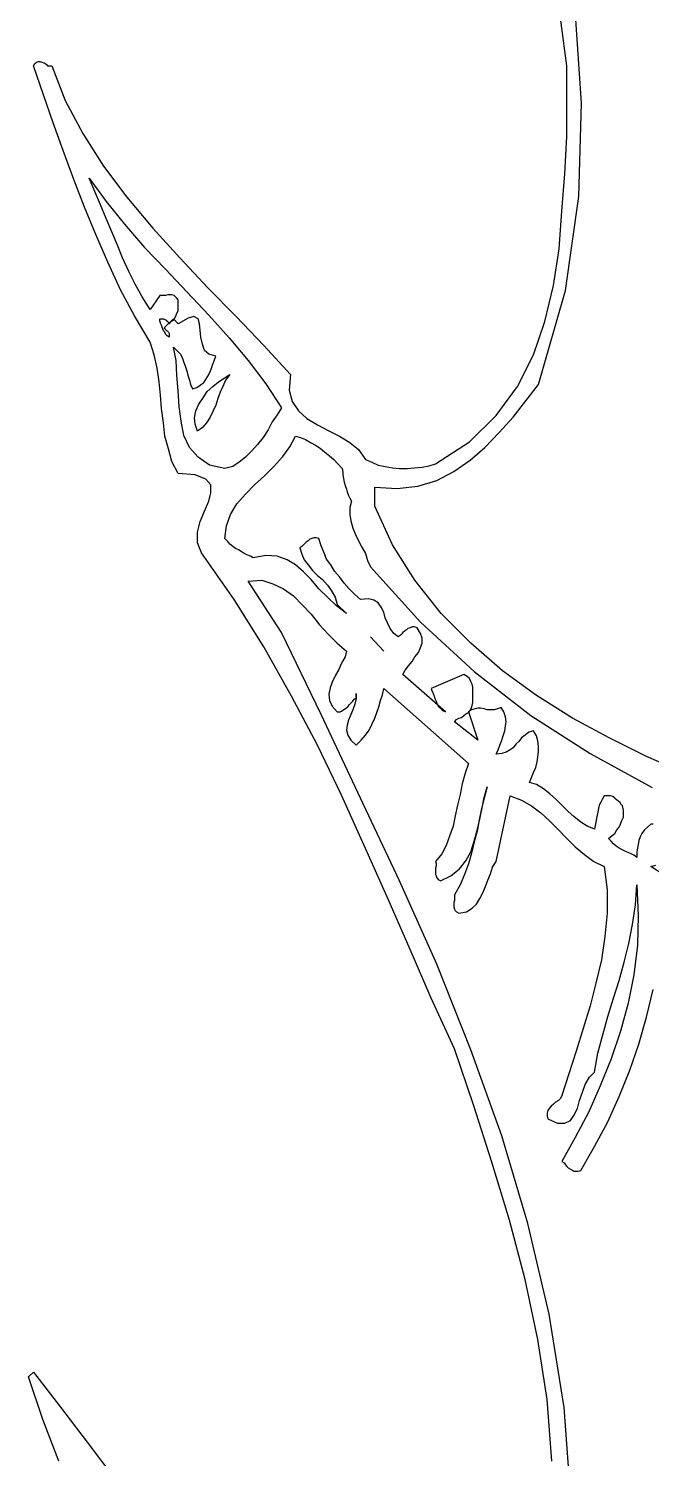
# Model space of a CAD drawing. Extents: x 0.06 to 7.13, y 0.03 to 9.11.
# Drawn here: x 0.059 to 0.941, y 3.659 to 5.681 of the extents above; entities that cross this region are included whole.
import ezdxf

# ---------------------------------------------------------------- set-up
doc = ezdxf.new("R2010")
doc.units = 0
doc.layers.add('1', color=7, linetype='Continuous')

msp = doc.modelspace()

# ---------------------------------------------------------------- linework, layer by layer
for points in [[(0.8, 3.655), (0.793, 3.742), (0.78, 3.827), (0.762, 3.912), (0.74, 3.996), (0.715, 4.078), (0.689, 4.159), (0.662, 4.238), (0.629, 4.31), (0.598, 4.382), (0.566, 4.454), (0.534, 4.526), (0.502, 4.597), (0.468, 4.668), (0.431, 4.737), (0.392, 4.807), (0.35, 4.874), (0.304, 4.94), (0.298, 4.954), (0.298, 4.969), (0.302, 4.984), (0.308, 4.999), (0.314, 5.013), (0.317, 5.025), (0.317, 5.036), (0.31, 5.044), (0.295, 5.05), (0.271, 5.052), (0.262, 5.069), (0.257, 5.087), (0.252, 5.105), (0.25, 5.124), (0.247, 5.144), (0.246, 5.163), (0.244, 5.182), (0.241, 5.201), (0.237, 5.22), (0.231, 5.238), (0.209, 5.275), (0.189, 5.312), (0.171, 5.351), (0.154, 5.39), (0.138, 5.429), (0.123, 5.468), (0.108, 5.509), (0.094, 5.548), (0.08, 5.588), (0.066, 5.629), (0.068, 5.632), (0.07, 5.634), (0.073, 5.635), (0.075, 5.635), (0.078, 5.634), (0.081, 5.633), (0.084, 5.631), (0.086, 5.629), (0.089, 5.629), (0.092, 5.629), (0.111, 5.58), (0.136, 5.533), (0.165, 5.487), (0.198, 5.443), (0.235, 5.399), (0.273, 5.357), (0.313, 5.315), (0.353, 5.274), (0.392, 5.233), (0.43, 5.192), (0.428, 5.17), (0.432, 5.154), (0.441, 5.141), (0.453, 5.13), (0.468, 5.121), (0.483, 5.113), (0.499, 5.105), (0.514, 5.096), (0.526, 5.086), (0.536, 5.072), (0.545, 5.068), (0.554, 5.064), (0.564, 5.062), (0.574, 5.06), (0.584, 5.059), (0.595, 5.059), (0.605, 5.06), (0.616, 5.061), (0.626, 5.063), (0.635, 5.066), (0.683, 5.097), (0.721, 5.134), (0.751, 5.175), (0.774, 5.22), (0.79, 5.267), (0.802, 5.318), (0.81, 5.37), (0.814, 5.423), (0.818, 5.476), (0.821, 5.529), (0.821, 5.538), (0.821, 5.547), (0.821, 5.557), (0.821, 5.568), (0.821, 5.579), (0.821, 5.59), (0.821, 5.601), (0.821, 5.611), (0.821, 5.62), (0.821, 5.629), (0.805, 5.75)], [(0.344, 5.192), (0.338, 5.184), (0.334, 5.175), (0.33, 5.167), (0.327, 5.158), (0.324, 5.149), (0.32, 5.14), (0.316, 5.132), (0.311, 5.124), (0.305, 5.117), (0.298, 5.112), (0.295, 5.122), (0.294, 5.131), (0.296, 5.141), (0.3, 5.15), (0.306, 5.159), (0.312, 5.168), (0.32, 5.175), (0.328, 5.182), (0.336, 5.187), (0.344, 5.192)], [(0.102, 3.655), (0.079, 3.714), (0.059, 3.774), (0.066, 3.781), (0.103, 3.733), (0.142, 3.682), (0.181, 3.63)]]:
    msp.add_lwpolyline(points)
at = {"layer": '1'}
for points in [[(0.986, 4.629), (0.934, 4.652), (0.881, 4.678), (0.829, 4.706), (0.778, 4.738), (0.73, 4.773), (0.685, 4.812), (0.643, 4.854), (0.606, 4.901), (0.574, 4.951), (0.549, 5.006), (0.549, 5.033), (0.581, 5.031), (0.61, 5.034), (0.637, 5.042), (0.661, 5.055), (0.684, 5.071), (0.705, 5.089), (0.725, 5.11), (0.745, 5.132), (0.763, 5.155), (0.781, 5.178), (0.819, 5.311), (0.838, 5.444), (0.842, 5.576), (0.833, 5.708)], [(0.417, 5.145), (0.411, 5.135), (0.404, 5.125), (0.398, 5.114), (0.391, 5.103), (0.383, 5.093), (0.375, 5.084), (0.366, 5.075), (0.357, 5.068), (0.348, 5.062), (0.337, 5.059), (0.315, 5.064), (0.299, 5.075), (0.287, 5.089), (0.279, 5.106), (0.275, 5.126), (0.272, 5.147), (0.271, 5.169), (0.269, 5.191), (0.268, 5.212), (0.264, 5.231), (0.269, 5.226), (0.274, 5.221), (0.277, 5.215), (0.279, 5.209), (0.281, 5.203), (0.283, 5.197), (0.285, 5.19), (0.287, 5.184), (0.288, 5.178), (0.291, 5.172), (0.297, 5.174), (0.302, 5.177), (0.307, 5.181), (0.31, 5.185), (0.313, 5.19), (0.316, 5.196), (0.318, 5.201), (0.32, 5.207), (0.322, 5.213), (0.324, 5.218), (0.314, 5.221), (0.308, 5.226), (0.305, 5.235), (0.303, 5.245), (0.302, 5.255), (0.301, 5.264), (0.299, 5.271), (0.293, 5.274), (0.285, 5.272), (0.271, 5.264), (0.264, 5.271), (0.251, 5.258), (0.252, 5.257), (0.254, 5.255), (0.255, 5.254), (0.257, 5.252), (0.258, 5.25), (0.258, 5.249), (0.258, 5.247), (0.258, 5.245), (0.255, 5.247), (0.253, 5.249), (0.252, 5.252), (0.25, 5.254), (0.249, 5.257), (0.248, 5.259), (0.247, 5.262), (0.246, 5.265), (0.245, 5.268), (0.245, 5.271), (0.247, 5.271), (0.249, 5.271), (0.25, 5.271), (0.252, 5.27), (0.254, 5.269), (0.255, 5.267), (0.257, 5.266), (0.258, 5.264), (0.261, 5.267), (0.264, 5.269), (0.266, 5.272), (0.268, 5.276), (0.269, 5.279), (0.271, 5.282), (0.271, 5.286), (0.271, 5.29), (0.271, 5.293), (0.271, 5.298), (0.269, 5.3), (0.267, 5.302), (0.265, 5.304), (0.262, 5.305), (0.259, 5.305), (0.256, 5.305), (0.253, 5.304), (0.25, 5.304), (0.247, 5.304), (0.245, 5.304), (0.231, 5.284), (0.22, 5.302), (0.21, 5.32), (0.201, 5.338), (0.192, 5.357), (0.185, 5.375), (0.177, 5.394), (0.169, 5.413), (0.161, 5.432), (0.153, 5.451), (0.145, 5.47), (0.169, 5.437), (0.195, 5.405), (0.223, 5.372), (0.253, 5.341), (0.283, 5.309), (0.314, 5.276), (0.343, 5.244), (0.37, 5.212), (0.395, 5.179), (0.417, 5.145)], [(0.943, 4.556), (0.94, 4.556), (0.935, 4.552), (0.931, 4.548), (0.927, 4.543), (0.925, 4.538), (0.923, 4.533), (0.922, 4.527), (0.921, 4.522), (0.92, 4.517), (0.92, 4.513), (0.92, 4.509), (0.916, 4.512), (0.912, 4.514), (0.908, 4.516), (0.903, 4.518), (0.899, 4.52), (0.895, 4.522), (0.891, 4.525), (0.887, 4.528), (0.884, 4.532), (0.88, 4.536), (0.885, 4.54), (0.889, 4.543), (0.892, 4.548), (0.895, 4.552), (0.897, 4.556), (0.899, 4.561), (0.901, 4.566), (0.901, 4.571), (0.901, 4.576), (0.9, 4.582), (0.898, 4.584), (0.896, 4.587), (0.893, 4.589), (0.891, 4.591), (0.889, 4.593), (0.886, 4.595), (0.883, 4.596), (0.88, 4.596), (0.877, 4.596), (0.874, 4.596), (0.871, 4.591), (0.869, 4.587), (0.867, 4.583), (0.866, 4.578), (0.865, 4.573), (0.864, 4.569), (0.863, 4.564), (0.862, 4.559), (0.861, 4.554), (0.86, 4.549), (0.85, 4.553), (0.841, 4.559), (0.831, 4.567), (0.823, 4.574), (0.814, 4.583), (0.806, 4.591), (0.797, 4.599), (0.788, 4.606), (0.778, 4.612), (0.768, 4.615), (0.771, 4.622), (0.774, 4.629), (0.777, 4.636), (0.779, 4.644), (0.78, 4.651), (0.781, 4.659), (0.781, 4.666), (0.78, 4.674), (0.778, 4.681), (0.774, 4.688), (0.767, 4.686), (0.762, 4.682), (0.757, 4.678), (0.753, 4.673), (0.749, 4.669), (0.745, 4.664), (0.741, 4.661), (0.735, 4.658), (0.729, 4.656), (0.721, 4.655), (0.724, 4.661), (0.726, 4.668), (0.729, 4.675), (0.731, 4.681), (0.733, 4.688), (0.734, 4.695), (0.735, 4.701), (0.734, 4.708), (0.732, 4.715), (0.728, 4.721), (0.723, 4.719), (0.718, 4.718), (0.713, 4.718), (0.708, 4.718), (0.704, 4.719), (0.699, 4.72), (0.695, 4.72), (0.691, 4.719), (0.686, 4.718), (0.682, 4.715), (0.695, 4.675), (0.662, 4.701), (0.665, 4.704), (0.668, 4.706), (0.672, 4.707), (0.675, 4.71), (0.678, 4.712), (0.682, 4.714), (0.684, 4.717), (0.686, 4.721), (0.687, 4.724), (0.688, 4.728), (0.688, 4.733), (0.688, 4.737), (0.688, 4.742), (0.688, 4.746), (0.688, 4.75), (0.687, 4.754), (0.685, 4.758), (0.683, 4.762), (0.68, 4.765), (0.675, 4.768), (0.629, 4.748), (0.63, 4.745), (0.632, 4.741), (0.633, 4.737), (0.634, 4.734), (0.636, 4.73), (0.637, 4.727), (0.639, 4.723), (0.642, 4.72), (0.645, 4.717), (0.649, 4.715), (0.589, 4.768), (0.592, 4.774), (0.597, 4.78), (0.602, 4.786), (0.606, 4.793), (0.611, 4.799), (0.614, 4.806), (0.616, 4.812), (0.616, 4.819), (0.614, 4.826), (0.609, 4.834), (0.605, 4.835), (0.602, 4.835), (0.599, 4.834), (0.596, 4.833), (0.594, 4.831), (0.591, 4.829), (0.589, 4.827), (0.587, 4.825), (0.585, 4.823), (0.582, 4.821), (0.576, 4.826), (0.571, 4.833), (0.567, 4.841), (0.564, 4.848), (0.562, 4.856), (0.558, 4.863), (0.554, 4.869), (0.548, 4.873), (0.54, 4.875), (0.529, 4.874), (0.521, 4.881), (0.513, 4.889), (0.506, 4.897), (0.499, 4.906), (0.492, 4.914), (0.487, 4.923), (0.481, 4.931), (0.477, 4.941), (0.473, 4.95), (0.47, 4.96), (0.466, 4.961), (0.463, 4.961), (0.46, 4.96), (0.457, 4.959), (0.455, 4.957), (0.452, 4.955), (0.45, 4.953), (0.448, 4.951), (0.446, 4.949), (0.443, 4.947), (0.446, 4.938), (0.449, 4.93), (0.455, 4.923), (0.461, 4.915), (0.468, 4.908), (0.475, 4.902), (0.482, 4.894), (0.488, 4.886), (0.493, 4.877), (0.496, 4.867), (0.509, 4.854), (0.495, 4.865), (0.482, 4.877), (0.47, 4.889), (0.459, 4.902), (0.448, 4.913), (0.437, 4.923), (0.425, 4.93), (0.411, 4.935), (0.395, 4.936), (0.377, 4.933), (0.373, 4.935), (0.368, 4.937), (0.364, 4.939), (0.36, 4.942), (0.356, 4.944), (0.352, 4.946), (0.348, 4.949), (0.344, 4.952), (0.341, 4.956), (0.337, 4.96), (0.339, 4.978), (0.345, 4.994), (0.354, 5.009), (0.366, 5.023), (0.379, 5.036), (0.393, 5.049), (0.406, 5.062), (0.419, 5.076), (0.429, 5.09), (0.437, 5.105), (0.444, 5.103), (0.451, 5.1), (0.458, 5.096), (0.465, 5.092), (0.472, 5.088), (0.478, 5.083), (0.485, 5.077), (0.491, 5.072), (0.497, 5.066), (0.503, 5.059)], [(0.503, 5.059), (0.504, 5.054), (0.504, 5.05), (0.505, 5.045), (0.506, 5.04), (0.507, 5.035), (0.509, 5.03), (0.51, 5.026), (0.512, 5.021), (0.514, 5.017), (0.516, 5.013), (0.514, 5.004), (0.514, 4.994), (0.515, 4.985), (0.518, 4.975), (0.522, 4.966), (0.526, 4.957), (0.531, 4.948), (0.536, 4.939), (0.539, 4.929), (0.543, 4.92), (0.614, 4.842), (0.69, 4.772), (0.77, 4.71), (0.854, 4.656), (0.942, 4.608)], [(0.827, 3.596), (0.817, 3.731), (0.796, 3.863), (0.766, 3.991), (0.729, 4.115), (0.685, 4.237), (0.637, 4.358), (0.584, 4.476), (0.529, 4.593), (0.473, 4.711), (0.417, 4.827), (0.37, 4.9), (0.389, 4.901), (0.405, 4.896), (0.42, 4.889), (0.434, 4.879), (0.447, 4.866), (0.459, 4.853), (0.471, 4.838), (0.483, 4.825), (0.496, 4.812), (0.509, 4.801)], [(0.543, 4.821), (0.562, 4.801), (0.543, 4.821)], [(0.509, 4.801), (0.507, 4.793), (0.502, 4.784), (0.498, 4.775), (0.493, 4.766), (0.489, 4.757), (0.486, 4.749), (0.484, 4.74), (0.485, 4.731), (0.489, 4.723), (0.496, 4.715), (0.5, 4.715), (0.502, 4.716), (0.505, 4.718), (0.508, 4.72), (0.511, 4.722), (0.513, 4.725), (0.515, 4.727), (0.518, 4.73), (0.52, 4.733), (0.523, 4.735), (0.523, 4.741), (0.523, 4.734), (0.521, 4.726), (0.518, 4.718), (0.515, 4.711), (0.512, 4.703), (0.51, 4.696), (0.509, 4.689), (0.511, 4.682), (0.515, 4.675), (0.523, 4.668), (0.53, 4.675), (0.536, 4.682), (0.541, 4.689), (0.545, 4.697), (0.549, 4.706), (0.552, 4.714), (0.555, 4.722), (0.557, 4.731), (0.56, 4.739), (0.562, 4.748), (0.682, 4.642), (0.677, 4.628), (0.673, 4.613), (0.67, 4.598), (0.666, 4.583), (0.663, 4.568), (0.66, 4.553), (0.655, 4.539), (0.65, 4.526), (0.644, 4.514), (0.635, 4.503), (0.636, 4.5), (0.636, 4.497), (0.635, 4.494), (0.635, 4.491), (0.635, 4.488), (0.635, 4.485), (0.636, 4.483), (0.637, 4.48), (0.639, 4.478), (0.642, 4.476), (0.657, 4.483), (0.669, 4.493), (0.678, 4.504), (0.685, 4.517), (0.69, 4.532), (0.694, 4.547), (0.698, 4.563), (0.701, 4.579), (0.704, 4.594), (0.708, 4.609), (0.704, 4.593), (0.7, 4.578), (0.697, 4.562), (0.694, 4.546), (0.69, 4.531), (0.686, 4.515), (0.682, 4.5), (0.676, 4.485), (0.67, 4.47), (0.662, 4.456), (0.662, 4.454), (0.662, 4.451), (0.662, 4.448), (0.661, 4.445), (0.661, 4.442), (0.661, 4.439), (0.662, 4.436), (0.663, 4.434), (0.665, 4.432), (0.668, 4.43), (0.679, 4.432), (0.687, 4.437), (0.693, 4.443), (0.698, 4.451), (0.702, 4.459), (0.706, 4.468), (0.709, 4.477), (0.713, 4.486), (0.716, 4.495), (0.721, 4.503), (0.741, 4.596), (0.757, 4.59), (0.771, 4.582), (0.784, 4.572), (0.796, 4.561), (0.809, 4.548), (0.821, 4.536), (0.833, 4.524), (0.846, 4.513), (0.859, 4.503), (0.874, 4.496), (0.878, 4.463), (0.878, 4.43), (0.875, 4.397), (0.87, 4.364), (0.862, 4.331), (0.854, 4.299), (0.844, 4.267), (0.834, 4.235), (0.824, 4.203), (0.814, 4.172), (0.812, 4.168), (0.809, 4.165), (0.805, 4.163), (0.802, 4.16), (0.799, 4.157), (0.796, 4.154), (0.794, 4.151), (0.793, 4.147), (0.793, 4.143), (0.794, 4.139), (0.808, 4.133), (0.818, 4.133), (0.826, 4.137), (0.831, 4.144), (0.836, 4.154), (0.839, 4.165), (0.843, 4.177), (0.847, 4.188), (0.853, 4.198), (0.86, 4.205), (0.865, 4.232), (0.872, 4.258), (0.879, 4.284), (0.887, 4.31), (0.895, 4.335), (0.902, 4.361), (0.909, 4.387), (0.914, 4.414), (0.918, 4.442), (0.92, 4.47), (0.922, 4.427), (0.921, 4.385), (0.916, 4.343), (0.908, 4.303), (0.897, 4.263), (0.884, 4.224), (0.868, 4.186), (0.852, 4.149), (0.833, 4.113), (0.814, 4.079), (0.817, 4.077), (0.819, 4.074), (0.821, 4.072), (0.823, 4.07), (0.826, 4.068), (0.828, 4.067), (0.831, 4.065), (0.834, 4.065), (0.837, 4.065), (0.841, 4.066), (0.86, 4.1), (0.879, 4.135), (0.895, 4.171), (0.91, 4.208), (0.923, 4.245), (0.934, 4.283), (0.943, 4.322)], [(0.96, 4.483), (0.94, 4.496), (0.947, 4.498)]]:
    msp.add_lwpolyline(points, dxfattribs=at)

doc.saveas('drawing.dxf')
